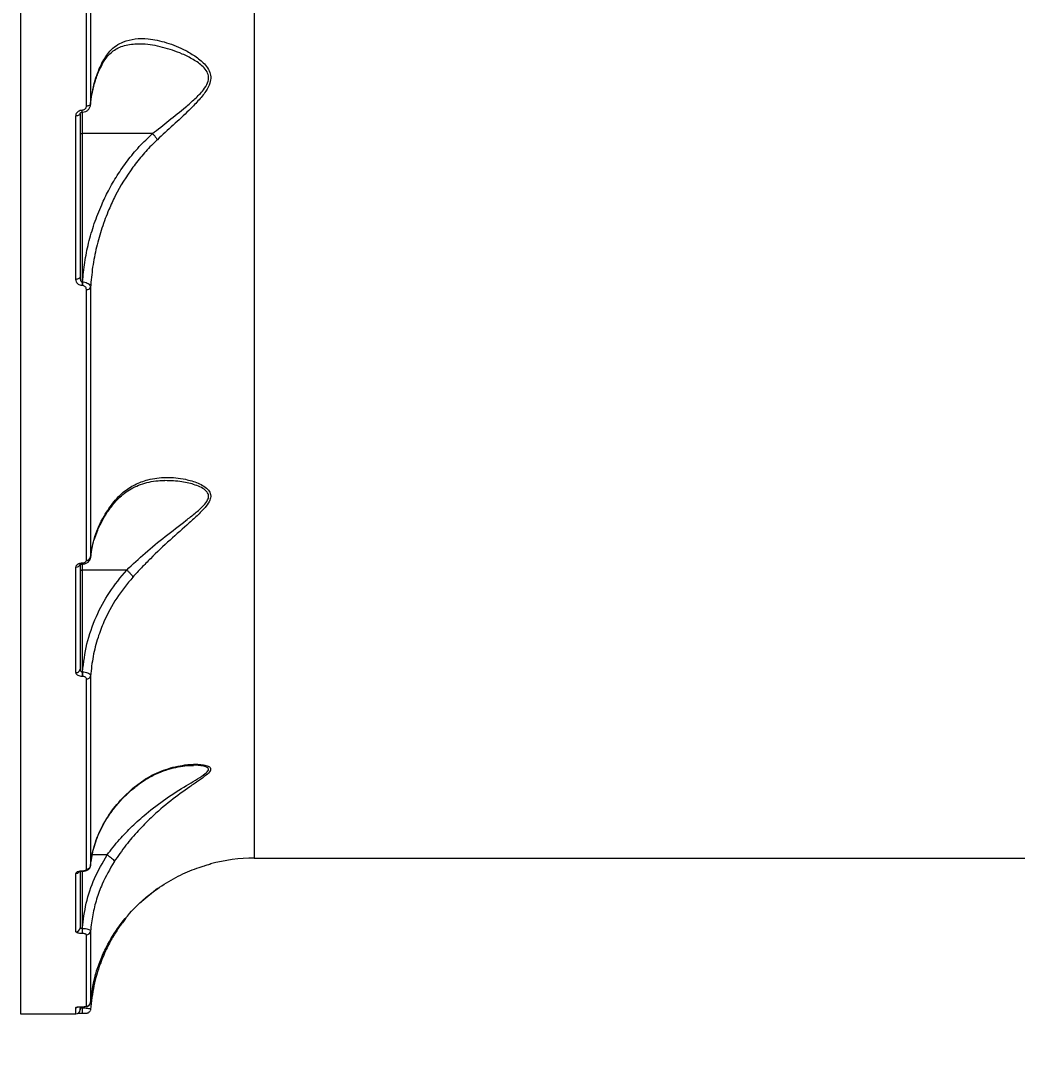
# Model space of a CAD drawing. Header units: millimetres. Extents: x -7735 to 7893, y -6545 to 6034.
# Drawn here: x -2479.2 to -2236.2, y 2272.7 to 2523.3 of the extents above; entities that cross this region are included whole.
import ezdxf

# ---------------------------------------------------------------- set-up
doc = ezdxf.new("R2010")
doc.units = ezdxf.units.MM
for name, color, linetype in [('DIKOM_ОБЪЕКТ', 7, 'Continuous'), ('DIKOM_РАЗМЕР_ЗОНА', 7, 'Continuous'), ('DIKOM_РАЗМЕР_ОБЪЕКТА', 7, 'Continuous')]:
    doc.layers.add(name, color=color, linetype=linetype)
doc.styles.add('style1', font='arial.ttf', dxfattribs={"width": 0.8})
doc.dimstyles.new('1-50', dxfattribs={"dimtxt": 300, "dimasz": 200, "dimexe": 100, "dimexo": 0, "dimgap": 100, "dimtad": 1, "dimtxsty": 'style1', "dimcen": 200, "dimclrd": 7, "dimclre": 7, "dimclrt": 7, "dimadec": 1, "dimazin": 2, "dimtfac": 1, "dimtmove": 0, "dimatfit": 2, "dimfxl": 0, "dimlwd": 25, "dimlwe": 18, "dimarcsym": 0})

# ---------------------------------------------------------------- blocks, each defined once
blk = doc.blocks.new('*D1')
at = {"layer": 'Defpoints', "color": 0, "transparency": 16777216}
for p in [(-1659.72, 4539.04), (-6635.97, -4006.79), (-1659.72, -4006.79)]:
    blk.add_point(p, dxfattribs=at)
at = {"layer": 'DIKOM_РАЗМЕР_ОБЪЕКТА', "color": 7, "lineweight": 18, "transparency": 16777216}
for p, q in [((-1659.72, 4539.04), (-6735.97, 4539.04)), ((-1659.72, -4006.79), (-6735.97, -4006.79))]:
    blk.add_line(p, q, dxfattribs=at)
at = {"layer": 'DIKOM_РАЗМЕР_ОБЪЕКТА', "color": 7, "lineweight": 25, "transparency": 16777216}
blk.add_line((-6635.97, 4339.04), (-6635.97, -3806.79), dxfattribs=at)
at = {"layer": 'DIKOM_РАЗМЕР_ОБЪЕКТА', "color": 7, "transparency": 16777216}
for points in [[(-6669.31, 4339.04), (-6602.64, 4339.04), (-6635.97, 4539.04)], [(-6669.31, -3806.79), (-6602.64, -3806.79), (-6635.97, -4006.79)]]:
    blk.add_solid(points, dxfattribs=at)
at = {"layer": 'DIKOM_РАЗМЕР_ОБЪЕКТА', "color": 7, "transparency": 16777216, "insert": (-6889.14, 266.13), "char_height": 300, "attachment_point": 5, "rotation": 90, "style": 'style1'}
blk.add_mtext('8550', dxfattribs=at)
blk = doc.blocks.new('*D2')
at = {"layer": 'Defpoints', "color": 0, "transparency": 16777216}
for p in [(-1994.19, 6033.86), (-7284.85, -5501.61), (-1994.19, -5501.61)]:
    blk.add_point(p, dxfattribs=at)
at = {"layer": 'DIKOM_РАЗМЕР_ЗОНА', "color": 7, "lineweight": 18, "transparency": 16777216}
for p, q in [((-1994.19, 6033.86), (-7384.85, 6033.86)), ((-1994.19, -5501.61), (-7384.85, -5501.61))]:
    blk.add_line(p, q, dxfattribs=at)
at = {"layer": 'DIKOM_РАЗМЕР_ЗОНА', "color": 7, "lineweight": 25, "transparency": 16777216}
blk.add_line((-7284.85, 5833.86), (-7284.85, -5301.61), dxfattribs=at)
at = {"layer": 'DIKOM_РАЗМЕР_ЗОНА', "color": 7, "transparency": 16777216}
for points in [[(-7318.18, 5833.86), (-7251.52, 5833.86), (-7284.85, 6033.86)], [(-7318.18, -5301.61), (-7251.52, -5301.61), (-7284.85, -5501.61)]]:
    blk.add_solid(points, dxfattribs=at)
at = {"layer": 'DIKOM_РАЗМЕР_ЗОНА', "color": 7, "transparency": 16777216, "insert": (-7538.02, 266.13), "char_height": 300, "attachment_point": 5, "rotation": 90, "style": 'style1'}
blk.add_mtext('11550', dxfattribs=at)

msp = doc.modelspace()

# ---------------------------------------------------------------- linework, layer by layer
at = {"layer": 'DIKOM_ОБЪЕКТ', "color": 7, "linetype": 'Continuous', "lineweight": 15}
for p, q in [((-2479.19, 2700.123), (-2479.19, 2281.125)), ((-2422.24, 2639.278), (-2422.24, 2319.125)), ((-2463.13, 2502.492), (-2463.13, 2566.814)), ((-2462.133, 2567.11), (-2462.133, 2502.931)), ((-2464.19, 2501.52), (-2464.157, 2501.52)), ((-2464.19, 2500.995), (-2464.19, 2501.52)), ((-2464.157, 2500.995), (-2464.157, 2501.52)), ((-2465.69, 2460.24), (-2465.69, 2500.103)), ((-2464.69, 2500.582), (-2464.69, 2460.814)), ((-2464.19, 2500.995), (-2464.157, 2500.995)), ((-2464.19, 2500.979), (-2464.19, 2495.773)), ((-2447.03, 2495.773), (-2464.19, 2495.773)), ((-2464.19, 2495.773), (-2464.19, 2459.618)), ((-2464.19, 2459.618), (-2464.087, 2459.618)), ((-2464.19, 2459.618), (-2464.19, 2458.719)), ((-2464.087, 2458.719), (-2464.19, 2458.719)), ((-2464.087, 2459.618), (-2464.087, 2458.719)), ((-2463.13, 2391.776), (-2463.13, 2457.753)), ((-2462.133, 2458.29), (-2462.133, 2392.458)), ((-2464.19, 2391.097), (-2464.135, 2391.097)), ((-2464.19, 2390.835), (-2464.19, 2391.097)), ((-2464.135, 2390.835), (-2464.135, 2391.097)), ((-2462.083, 2392.363), (-2462.007, 2393.021)), ((-2465.69, 2364.364), (-2465.69, 2390.084)), ((-2464.69, 2390.825), (-2464.69, 2365.165)), ((-2464.19, 2390.835), (-2464.135, 2390.835)), ((-2464.19, 2390.826), (-2464.19, 2389.355)), ((-2453.303, 2389.355), (-2464.19, 2389.355)), ((-2464.19, 2389.355), (-2464.19, 2364.554)), ((-2464.19, 2364.554), (-2464.111, 2364.554)), ((-2464.19, 2364.554), (-2464.19, 2363.424)), ((-2464.111, 2363.424), (-2464.19, 2363.424)), ((-2464.111, 2364.554), (-2464.111, 2363.424)), ((-2462.133, 2363.56), (-2462.133, 2317.275)), ((-2463.13, 2316.426), (-2463.13, 2362.814)), ((-2458.076, 2319.896), (-2461.705, 2319.896)), ((-2422.24, 2319.125), (-2052.14, 2319.125)), ((-2464.69, 2315.757), (-2464.69, 2302.139)), ((-2464.19, 2316.015), (-2464.111, 2316.015)), ((-2464.19, 2315.932), (-2464.19, 2316.015)), ((-2464.19, 2315.932), (-2464.111, 2315.932)), ((-2464.19, 2315.932), (-2464.19, 2302.014)), ((-2464.111, 2315.932), (-2464.111, 2316.015)), ((-2465.69, 2301.187), (-2465.69, 2315.388)), ((-2445.781, 2311.708), (-2450.104, 2308.157)), ((-2464.19, 2302.014), (-2464.135, 2302.014)), ((-2464.19, 2302.014), (-2464.19, 2300.73)), ((-2464.135, 2300.73), (-2464.19, 2300.73)), ((-2464.135, 2302.014), (-2464.135, 2300.73)), ((-2462.133, 2301.312), (-2462.133, 2283.92)), ((-2463.13, 2282.998), (-2463.13, 2300.428)), ((-2479.19, 2281.125), (-2465.69, 2281.125)), ((-2465.69, 2281.125), (-2465.69, 2282.722)), ((-2464.69, 2282.704), (-2464.69, 2282.125)), ((-2464.19, 2282.888), (-2464.087, 2282.888)), ((-2464.19, 2282.884), (-2464.19, 2282.888)), ((-2464.19, 2282.884), (-2464.087, 2282.884)), ((-2464.19, 2282.883), (-2464.19, 2282.629)), ((-2464.19, 2282.629), (-2464.157, 2282.629)), ((-2464.19, 2282.629), (-2464.19, 2281.294)), ((-2464.19, 2281.294), (-2464.157, 2281.294)), ((-2464.157, 2282.629), (-2464.119, 2282.903)), ((-2464.157, 2282.629), (-2464.157, 2281.294)), ((-2464.087, 2282.884), (-2464.087, 2282.888))]:
    msp.add_line(p, q, dxfattribs=at)
at = {"layer": 'DIKOM_ОБЪЕКТ', "color": 7, "linetype": 'Continuous', "lineweight": 15, "flags": 128}
for points in [[(-2462.133, 2502.931), (-2462.164, 2502.843), (-2462.229, 2502.76), (-2462.325, 2502.685), (-2462.45, 2502.619), (-2462.598, 2502.565), (-2462.765, 2502.525), (-2462.944, 2502.5), (-2463.13, 2502.492)], [(-2464.69, 2500.582), (-2464.71, 2500.489), (-2464.766, 2500.399), (-2464.859, 2500.316), (-2464.983, 2500.244), (-2465.135, 2500.184), (-2465.308, 2500.14), (-2465.495, 2500.113), (-2465.69, 2500.103)], [(-2464.69, 2495.935), (-2464.681, 2495.903), (-2464.652, 2495.873), (-2464.606, 2495.845), (-2464.544, 2495.82), (-2464.468, 2495.8), (-2464.381, 2495.785), (-2464.288, 2495.776), (-2464.19, 2495.773)], [(-2464.69, 2460.814), (-2464.71, 2460.702), (-2464.766, 2460.594), (-2464.859, 2460.495), (-2464.983, 2460.408), (-2465.135, 2460.337), (-2465.308, 2460.284), (-2465.495, 2460.251), (-2465.69, 2460.24)], [(-2464.69, 2389.517), (-2464.681, 2389.486), (-2464.652, 2389.455), (-2464.606, 2389.427), (-2464.544, 2389.403), (-2464.468, 2389.382), (-2464.381, 2389.367), (-2464.288, 2389.358), (-2464.19, 2389.355)], [(-2462.133, 2282.253), (-2462.164, 2282.069), (-2462.223, 2281.907)]]:
    msp.add_lwpolyline(points, dxfattribs=at)
at = {"layer": 'DIKOM_ОБЪЕКТ', "color": 7, "linetype": 'Continuous', "lineweight": 15}
for centre, radius, start, end in [((-2462.981, 2458.67), 0.929, 260.74841, 335.86617), ((-2463.027, 2392.695), 0.925, 263.59711, 345.18126), ((-2465.577, 2390.977), 0.9, 262.7797, 350.26625), ((-2465.601, 2365.277), 0.917, 264.41871, 353.03074), ((-2463.051, 2363.748), 0.937, 265.16449, 348.48321), ((-2422.24, 2279.125), 40, 90, 105.40224), ((-2465.679, 2316.418), 1.029, 269.3793, 321.57852), ((-2463.094, 2317.394), 0.969, 267.87459, 352.94111), ((-2465.667, 2302.164), 0.977, 268.63982, 358.56172), ((-2463.11, 2301.41), 0.982, 268.82206, 354.30373), ((-2463.129, 2283.996), 0.999, 269.90888, 355.63948), ((-2465.673, 2283.639), 0.918, 268.94629, 293.70082), ((-2465.69, 2282.125), 1, 270, 360)]:
    msp.add_arc(centre, radius, start, end, dxfattribs=at)
for points, knots in [([(-2459.374, 2512.927), (-2458.756, 2513.991), (-2457.753, 2515.716), (-2455.885, 2517.271), (-2453.871, 2518.356), (-2451.276, 2518.978), (-2447.75, 2518.969), (-2443.575, 2518.08), (-2439.58, 2516.459), (-2436.354, 2514.543), (-2434.339, 2512.879), (-2433.147, 2511.159), (-2432.736, 2509.627), (-2432.999, 2507.89), (-2434.103, 2505.868), (-2435.93, 2503.683), (-2438.622, 2500.945), (-2441.995, 2497.8), (-2444.555, 2495.453), (-2445.848, 2494.269)], [0, 0, 0, 0, 0.07425769, 0.1205071, 0.16781656, 0.23757847, 0.30944566, 0.40567106, 0.50470507, 0.56024979, 0.61685376, 0.64847751, 0.67538895, 0.70246116, 0.73868723, 0.78711209, 0.83681803, 0.91765361, 1, 1, 1, 1]), ([(-2459.43, 2512.373), (-2459.402, 2512.436), (-2459.154, 2513.002), (-2458.567, 2513.892), (-2457.659, 2515.036), (-2456.591, 2515.975), (-2455.359, 2516.718), (-2453.864, 2517.284), (-2452.268, 2517.627), (-2451.104, 2517.65), (-2450.571, 2517.66)], [0, 0, 0, 0, 0.0148775, 0.1349462, 0.2626093, 0.3977603, 0.5419813, 0.6955296, 0.8603721, 1, 1, 1, 1]), ([(-2447.03, 2495.773), (-2445.701, 2496.826), (-2443.021, 2498.948), (-2439.509, 2501.754), (-2436.66, 2504.228), (-2434.744, 2506.162), (-2433.546, 2507.995), (-2433.258, 2509.572), (-2433.705, 2510.947), (-2434.965, 2512.458), (-2437.072, 2513.908), (-2440.415, 2515.561), (-2444.597, 2516.917), (-2448.259, 2517.648), (-2450.18, 2517.575), (-2450.578, 2517.559)], [0, 0, 0, 0, 0.1151978, 0.2322633, 0.2999313, 0.3687194, 0.4168208, 0.451625, 0.4864094, 0.5286248, 0.6057424, 0.6850489, 0.8225252, 0.9632586, 1, 1, 1, 1]), ([(-2462.133, 2502.931), (-2461.914, 2504.517), (-2461.485, 2507.629), (-2460.299, 2510.938), (-2459.502, 2512.654), (-2459.374, 2512.927)], [0, 0, 0, 0, 0.46653848, 0.91501866, 1, 1, 1, 1]), ([(-2462.125, 2502.813), (-2462.122, 2502.897), (-2462.08, 2503.934), (-2461.71, 2505.915), (-2460.969, 2508.724), (-2460.185, 2510.887), (-2459.562, 2512.081), (-2459.405, 2512.383)], [0, 0, 0, 0, 0.02556737, 0.31770612, 0.60985202, 0.90119701, 1, 1, 1, 1]), ([(-2459.374, 2512.927), (-2459.371, 2512.907), (-2459.343, 2512.738), (-2459.334, 2512.542), (-2459.431, 2512.42), (-2459.443, 2512.406)], [0, 0, 0, 0, 0.1052202, 0.89309772, 1, 1, 1, 1]), ([(-2465.69, 2500.103), (-2465.678, 2500.238), (-2465.653, 2500.528), (-2465.439, 2500.93), (-2465.101, 2501.257), (-2464.671, 2501.477), (-2464.351, 2501.506), (-2464.19, 2501.52)], [0, 0, 0, 0, 0.1890224, 0.4045813, 0.6068607, 0.8033788, 1, 1, 1, 1]), ([(-2464.157, 2501.008), (-2464.113, 2501.004), (-2463.826, 2500.98), (-2463.294, 2501.146), (-2462.664, 2501.56), (-2462.262, 2502.192), (-2462.082, 2502.707), (-2462.133, 2502.96), (-2462.134, 2502.966)], [0, 0, 0, 0, 0.0420129, 0.2718397, 0.5073455, 0.7485761, 0.9943979, 1, 1, 1, 1]), ([(-2464.157, 2501.52), (-2464.049, 2501.53), (-2463.831, 2501.549), (-2463.538, 2501.699), (-2463.305, 2501.924), (-2463.157, 2502.2), (-2463.139, 2502.4), (-2463.13, 2502.492)], [0, 0, 0, 0, 0.1951477, 0.3901476, 0.5933362, 0.8110897, 1, 1, 1, 1]), ([(-2464.672, 2500.61), (-2464.67, 2500.659), (-2464.666, 2500.745), (-2464.559, 2500.87), (-2464.429, 2500.95), (-2464.297, 2500.99), (-2464.177, 2500.999), (-2464.108, 2500.989), (-2464.079, 2500.984)], [0, 0, 0, 0, 0.3052084, 0.5392173, 0.6957599, 0.8157576, 0.9217132, 1, 1, 1, 1]), ([(-2464.087, 2459.618), (-2463.931, 2461.209), (-2463.621, 2464.391), (-2462.643, 2469.143), (-2461.281, 2473.85), (-2459.632, 2478.094), (-2457.747, 2482.01), (-2455.675, 2485.601), (-2453.163, 2489.209), (-2450.32, 2492.654), (-2448.124, 2494.732), (-2447.027, 2495.772)], [0, 0, 0, 0, 0.11832542, 0.23665037, 0.3581397, 0.4796233, 0.57125572, 0.67682831, 0.78238543, 0.89120361, 1, 1, 1, 1]), ([(-2445.848, 2494.269), (-2446.091, 2494.042), (-2447.314, 2492.9), (-2449.379, 2490.709), (-2452.745, 2486.481), (-2455.501, 2481.96), (-2457.855, 2476.934), (-2459.428, 2472.768), (-2460.751, 2468.064), (-2461.706, 2463.23), (-2461.991, 2459.937), (-2462.133, 2458.29)], [0, 0, 0, 0, 0.0242981, 0.1222483, 0.2202167, 0.4215148, 0.511887, 0.632238, 0.7525914, 0.8762936, 1, 1, 1, 1]), ([(-2447.027, 2495.772), (-2447.027, 2495.772), (-2447.028, 2495.772), (-2447.029, 2495.773), (-2447.03, 2495.773), (-2447.03, 2495.773)], [0, 0, 0, 0, 0.3281365, 0.7398886, 1, 1, 1, 1]), ([(-2447.027, 2495.772), (-2446.873, 2495.609), (-2446.564, 2495.285), (-2446.19, 2494.806), (-2445.963, 2494.471), (-2445.875, 2494.317), (-2445.848, 2494.269)], [0, 0, 0, 0, 0.3252515, 0.6504763, 0.8925913, 1, 1, 1, 1]), ([(-2464.19, 2458.719), (-2464.26, 2458.722), (-2464.502, 2458.732), (-2464.898, 2458.868), (-2465.307, 2459.181), (-2465.623, 2459.648), (-2465.666, 2460.031), (-2465.69, 2460.24)], [0, 0, 0, 0, 0.07957794, 0.27573611, 0.47073017, 0.71056557, 1, 1, 1, 1]), ([(-2464.69, 2460.814), (-2464.683, 2460.651), (-2464.669, 2460.366), (-2464.571, 2460.006), (-2464.457, 2459.786), (-2464.35, 2459.676), (-2464.27, 2459.626), (-2464.214, 2459.621), (-2464.19, 2459.618)], [0, 0, 0, 0, 0.35105015, 0.61834991, 0.80285263, 0.87929103, 0.94926924, 1, 1, 1, 1]), ([(-2464.087, 2459.618), (-2463.994, 2459.613), (-2463.688, 2459.594), (-2463.196, 2459.472), (-2462.671, 2459.206), (-2462.284, 2458.833), (-2462.147, 2458.503), (-2462.135, 2458.319), (-2462.133, 2458.29)], [0, 0, 0, 0, 0.0891804, 0.2936243, 0.48957, 0.716356, 0.9545748, 1, 1, 1, 1]), ([(-2463.13, 2457.753), (-2463.146, 2457.892), (-2463.175, 2458.138), (-2463.38, 2458.434), (-2463.637, 2458.627), (-2463.886, 2458.71), (-2464.04, 2458.717), (-2464.087, 2458.719)], [0, 0, 0, 0, 0.30259853, 0.53468543, 0.72556325, 0.91715115, 1, 1, 1, 1]), ([(-2456.462, 2405.563), (-2456.409, 2405.634), (-2455.953, 2406.244), (-2454.965, 2407.202), (-2453.474, 2408.438), (-2451.786, 2409.463), (-2449.923, 2410.284), (-2447.867, 2410.844), (-2445.87, 2411.171), (-2444.555, 2411.178), (-2443.988, 2411.181)], [0, 0, 0, 0, 0.0164927, 0.1409953, 0.2736778, 0.4150707, 0.5643855, 0.7196353, 0.8791115, 1, 1, 1, 1]), ([(-2456.366, 2406.09), (-2455.65, 2406.875), (-2454.113, 2408.56), (-2451.323, 2410.294), (-2447.817, 2411.59), (-2443.65, 2412.101), (-2439.464, 2411.703), (-2436.371, 2410.799), (-2434.473, 2409.841), (-2433.343, 2408.934), (-2432.903, 2408.083), (-2432.8, 2407.264), (-2432.994, 2406.271), (-2434.077, 2404.669), (-2435.878, 2402.838), (-2438.824, 2400.169), (-2442.809, 2396.677), (-2446.733, 2392.967), (-2449.741, 2389.905), (-2451.126, 2388.395), (-2451.822, 2387.636)], [0, 0, 0, 0, 0.0590564, 0.1267712, 0.1965303, 0.2899968, 0.3861953, 0.4527709, 0.4864331, 0.5209074, 0.5489138, 0.5542522, 0.5800473, 0.6152132, 0.6617352, 0.709494, 0.8061417, 0.9056051, 0.9525558, 1, 1, 1, 1]), ([(-2453.3, 2389.354), (-2453.3, 2389.354), (-2451.883, 2390.771), (-2448.794, 2393.567), (-2443.902, 2397.625), (-2439.746, 2400.776), (-2436.605, 2403.226), (-2434.716, 2404.859), (-2433.54, 2406.32), (-2433.328, 2407.225), (-2433.436, 2407.956), (-2433.911, 2408.711), (-2435.094, 2409.498), (-2437.088, 2410.32), (-2440.102, 2411.057), (-2442.612, 2411.12), (-2444, 2411.155)], [0, 0, 0, 0, 0.0000233, 0.1384123, 0.2804728, 0.4262358, 0.4932181, 0.5613198, 0.6094223, 0.6436063, 0.6506675, 0.6882193, 0.7352067, 0.7840646, 0.8806203, 1, 1, 1, 1]), ([(-2462.133, 2392.458), (-2461.854, 2394.161), (-2461.289, 2397.612), (-2459.212, 2402.207), (-2457.225, 2404.918), (-2456.366, 2406.09)], [0, 0, 0, 0, 0.355859, 0.7214822, 1, 1, 1, 1]), ([(-2456.366, 2406.09), (-2456.366, 2406.063), (-2456.367, 2405.961), (-2456.391, 2405.787), (-2456.479, 2405.686), (-2456.525, 2405.635)], [0, 0, 0, 0, 0.1436867, 0.5623671, 1, 1, 1, 1]), ([(-2462.007, 2393.021), (-2461.976, 2393.325), (-2461.856, 2394.502), (-2461.328, 2396.537), (-2460.426, 2399.103), (-2459.189, 2401.611), (-2457.87, 2403.781), (-2456.845, 2405.06), (-2456.437, 2405.569)], [0, 0, 0, 0, 0.0691865, 0.2674383, 0.4669327, 0.6671503, 0.8674587, 1, 1, 1, 1]), ([(-2465.69, 2390.084), (-2465.674, 2390.198), (-2465.64, 2390.425), (-2465.382, 2390.729), (-2465.001, 2390.958), (-2464.579, 2391.079), (-2464.301, 2391.092), (-2464.19, 2391.097)], [0, 0, 0, 0, 0.2150181, 0.4299456, 0.6446969, 0.8591794, 1, 1, 1, 1]), ([(-2464.136, 2390.835), (-2464.136, 2390.835), (-2463.885, 2390.772), (-2463.367, 2390.942), (-2462.741, 2391.237), (-2462.327, 2391.72), (-2462.126, 2392.167), (-2462.152, 2392.43), (-2462.158, 2392.503)], [0, 0, 0, 0, 0.0003296, 0.2599835, 0.5046257, 0.7217823, 0.9226974, 1, 1, 1, 1]), ([(-2464.135, 2391.097), (-2464.061, 2391.1), (-2463.873, 2391.108), (-2463.591, 2391.19), (-2463.336, 2391.344), (-2463.164, 2391.547), (-2463.141, 2391.7), (-2463.13, 2391.776)], [0, 0, 0, 0, 0.14226, 0.3569676, 0.5715253, 0.7856936, 1, 1, 1, 1]), ([(-2464.725, 2390.683), (-2464.725, 2390.684), (-2464.726, 2390.684), (-2464.66, 2390.733), (-2464.544, 2390.783), (-2464.38, 2390.827), (-2464.253, 2390.831), (-2464.19, 2390.834)], [0, 0, 0, 0, 0.1890273, 0.3908847, 0.5816349, 0.7926091, 1, 1, 1, 1]), ([(-2464.111, 2364.554), (-2463.82, 2366.829), (-2463.23, 2371.437), (-2460.911, 2377.947), (-2457.692, 2384.066), (-2454.778, 2387.577), (-2453.303, 2389.355)], [0, 0, 0, 0, 0.2516525, 0.5098605, 0.7518735, 1, 1, 1, 1]), ([(-2453.303, 2389.355), (-2453.302, 2389.355), (-2453.301, 2389.355), (-2453.3, 2389.355), (-2453.3, 2389.354), (-2453.3, 2389.354)], [0, 0, 0, 0, 0.5028919, 0.8797338, 1, 1, 1, 1]), ([(-2453.3, 2389.354), (-2453.13, 2389.208), (-2452.789, 2388.916), (-2452.336, 2388.433), (-2452.031, 2388.037), (-2451.88, 2387.78), (-2451.837, 2387.673), (-2451.822, 2387.636)], [0, 0, 0, 0, 0.2488254, 0.4975832, 0.7463757, 0.9126693, 1, 1, 1, 1]), ([(-2451.822, 2387.636), (-2453.194, 2385.968), (-2455.972, 2382.589), (-2458.638, 2377.516), (-2460.454, 2372.719), (-2461.618, 2368.312), (-2461.961, 2365.151), (-2462.133, 2363.56)], [0, 0, 0, 0, 0.2398809, 0.4858804, 0.6394251, 0.8185522, 1, 1, 1, 1]), ([(-2464.19, 2363.424), (-2464.277, 2363.426), (-2464.534, 2363.435), (-2464.952, 2363.532), (-2465.358, 2363.743), (-2465.637, 2364.034), (-2465.672, 2364.254), (-2465.69, 2364.364)], [0, 0, 0, 0, 0.1082722, 0.3204306, 0.5430826, 0.7715594, 1, 1, 1, 1]), ([(-2464.69, 2365.165), (-2464.684, 2365.094), (-2464.673, 2364.956), (-2464.584, 2364.769), (-2464.46, 2364.638), (-2464.347, 2364.582), (-2464.263, 2364.558), (-2464.219, 2364.556), (-2464.19, 2364.554)], [0, 0, 0, 0, 0.2553706, 0.4989532, 0.7166159, 0.8617223, 0.9069612, 1, 1, 1, 1]), ([(-2464.111, 2364.554), (-2463.994, 2364.547), (-2463.657, 2364.527), (-2463.115, 2364.412), (-2462.582, 2364.187), (-2462.21, 2363.889), (-2462.159, 2363.669), (-2462.133, 2363.56)], [0, 0, 0, 0, 0.1131882, 0.3259642, 0.5479908, 0.7754639, 1, 1, 1, 1]), ([(-2463.13, 2362.814), (-2463.142, 2362.885), (-2463.165, 2363.028), (-2463.346, 2363.217), (-2463.611, 2363.353), (-2463.884, 2363.416), (-2464.052, 2363.422), (-2464.111, 2363.424)], [0, 0, 0, 0, 0.2288105, 0.4578853, 0.6784896, 0.8883205, 1, 1, 1, 1]), ([(-2458.069, 2319.894), (-2458.068, 2319.895), (-2457.152, 2321.177), (-2455.203, 2323.583), (-2451.989, 2326.95), (-2448.204, 2330.336), (-2443.727, 2333.716), (-2439.609, 2336.317), (-2436.516, 2338.156), (-2434.613, 2339.319), (-2433.615, 2340.138), (-2433.335, 2340.67), (-2433.363, 2340.924), (-2433.648, 2341.24), (-2434.291, 2341.523), (-2435.542, 2341.697), (-2436.512, 2341.784), (-2437.057, 2341.746), (-2437.074, 2341.745)], [0, 0, 0, 0, 0.0000492, 0.1133948, 0.2167861, 0.3226765, 0.4689931, 0.6190563, 0.6869765, 0.7560371, 0.8111153, 0.8229764, 0.853642, 0.8628294, 0.9028275, 0.9500643, 0.9984167, 1, 1, 1, 1]), ([(-2451.822, 2336.158), (-2450.648, 2337.063), (-2448.092, 2339.037), (-2443.771, 2340.905), (-2439.696, 2341.859), (-2436.714, 2342.047), (-2434.891, 2341.933), (-2433.706, 2341.692), (-2432.899, 2341.267), (-2432.782, 2340.782), (-2433.069, 2340.139), (-2433.975, 2339.261), (-2435.793, 2337.971), (-2438.694, 2335.992), (-2442.644, 2333.148), (-2446.904, 2329.514), (-2450.549, 2325.822), (-2453.654, 2322.205), (-2455.438, 2319.599), (-2456.366, 2318.245)], [0, 0, 0, 0, 0.0790192, 0.1721795, 0.2680571, 0.3287285, 0.3610569, 0.3938988, 0.4223306, 0.4513189, 0.4599429, 0.4989925, 0.5446038, 0.5914331, 0.6876211, 0.7865789, 0.8546754, 0.9244447, 1, 1, 1, 1]), ([(-2451.946, 2335.869), (-2451.56, 2336.206), (-2450.548, 2337.09), (-2448.784, 2338.272), (-2446.643, 2339.457), (-2444.332, 2340.425), (-2441.948, 2341.144), (-2439.682, 2341.576), (-2438.066, 2341.746), (-2437.259, 2341.737), (-2437.071, 2341.735)], [0, 0, 0, 0, 0.0842159, 0.2205509, 0.3651114, 0.5171256, 0.6771518, 0.8240111, 0.9590939, 1, 1, 1, 1]), ([(-2462.133, 2317.275), (-2461.848, 2319.081), (-2461.271, 2322.745), (-2458.954, 2327.765), (-2455.852, 2332.326), (-2453.175, 2334.871), (-2451.822, 2336.158)], [0, 0, 0, 0, 0.2625652, 0.5326635, 0.763648, 1, 1, 1, 1]), ([(-2461.182, 2322.031), (-2460.955, 2322.758), (-2460.446, 2324.385), (-2459.29, 2326.84), (-2457.802, 2329.371), (-2456.024, 2331.776), (-2454.101, 2333.964), (-2452.646, 2335.277), (-2451.97, 2335.887)], [0, 0, 0, 0, 0.1442144, 0.322804, 0.5003856, 0.675203, 0.8490264, 1, 1, 1, 1]), ([(-2451.822, 2336.158), (-2451.836, 2336.117), (-2451.872, 2336.013), (-2451.944, 2335.945), (-2451.987, 2335.904)], [0, 0, 0, 0, 0.3970522, 1, 1, 1, 1]), ([(-2462.102, 2317.23), (-2462.057, 2317.746), (-2461.933, 2319.181), (-2461.608, 2320.788), (-2461.241, 2321.858), (-2461.182, 2322.031)], [0, 0, 0, 0, 0.3196393, 0.8898179, 1, 1, 1, 1]), ([(-2464.135, 2302.014), (-2463.88, 2304.058), (-2463.362, 2308.198), (-2461.332, 2314.268), (-2459.168, 2318.008), (-2458.076, 2319.896)], [0, 0, 0, 0, 0.3257287, 0.6596865, 1, 1, 1, 1]), ([(-2456.366, 2318.245), (-2457.415, 2316.447), (-2459.123, 2313.521), (-2460.702, 2309.121), (-2461.694, 2305.291), (-2461.985, 2302.654), (-2462.133, 2301.312)], [0, 0, 0, 0, 0.3422232, 0.5572623, 0.7745996, 1, 1, 1, 1]), ([(-2458.076, 2319.896), (-2458.074, 2319.896), (-2458.072, 2319.896), (-2458.07, 2319.894), (-2458.069, 2319.894)], [0, 0, 0, 0, 0.6289329, 1, 1, 1, 1]), ([(-2458.069, 2319.894), (-2457.877, 2319.776), (-2457.493, 2319.54), (-2456.983, 2319.132), (-2456.595, 2318.741), (-2456.41, 2318.459), (-2456.366, 2318.31), (-2456.366, 2318.258), (-2456.366, 2318.245)], [0, 0, 0, 0, 0.2127256, 0.4254063, 0.638137, 0.8508038, 0.9619067, 1, 1, 1, 1]), ([(-2465.69, 2315.388), (-2465.68, 2315.444), (-2465.657, 2315.568), (-2465.454, 2315.745), (-2465.115, 2315.895), (-2464.679, 2315.996), (-2464.353, 2316.008), (-2464.19, 2316.015)], [0, 0, 0, 0, 0.1741853, 0.3895761, 0.5958272, 0.7978674, 1, 1, 1, 1]), ([(-2464.906, 2315.806), (-2464.907, 2315.806), (-2464.917, 2315.799), (-2464.877, 2315.824), (-2464.782, 2315.857), (-2464.606, 2315.9), (-2464.396, 2315.929), (-2464.25, 2315.928), (-2464.19, 2315.928)], [0, 0, 0, 0, 0.011635, 0.1902015, 0.3681848, 0.5947618, 0.8346885, 1, 1, 1, 1]), ([(-2464.111, 2315.937), (-2464.07, 2315.935), (-2463.802, 2315.927), (-2463.268, 2316.016), (-2462.696, 2316.257), (-2462.311, 2316.669), (-2462.139, 2317.023), (-2462.149, 2317.235), (-2462.152, 2317.293)], [0, 0, 0, 0, 0.04332222, 0.28472374, 0.57647186, 0.7633998, 0.93490121, 1, 1, 1, 1]), ([(-2464.111, 2316.015), (-2464.003, 2316.019), (-2463.788, 2316.028), (-2463.502, 2316.094), (-2463.282, 2316.192), (-2463.152, 2316.308), (-2463.137, 2316.389), (-2463.13, 2316.426)], [0, 0, 0, 0, 0.2040044, 0.408035, 0.6135869, 0.8265486, 1, 1, 1, 1]), ([(-2445.848, 2311.668), (-2444.351, 2312.638), (-2441.319, 2314.603), (-2437.446, 2316.248), (-2434.924, 2317.103), (-2433.664, 2317.474), (-2432.978, 2317.66), (-2432.729, 2317.725), (-2432.973, 2317.66), (-2433.075, 2317.633)], [0, 0, 0, 0, 0.2775884, 0.5625897, 0.7137442, 0.7903387, 0.8693479, 0.9455071, 1, 1, 1, 1]), ([(-2462.133, 2283.92), (-2461.823, 2286.21), (-2461.355, 2289.671), (-2459.791, 2294.178), (-2457.988, 2298.171), (-2455.231, 2302.656), (-2451.817, 2306.638), (-2448.6, 2309.614), (-2446.765, 2310.983), (-2445.848, 2311.668)], [0, 0, 0, 0, 0.2227152, 0.3367347, 0.450748, 0.6310035, 0.8132741, 0.9066475, 1, 1, 1, 1]), ([(-2453.45, 2304.485), (-2454.056, 2303.73), (-2455.323, 2302.15), (-2456.995, 2299.432), (-2458.381, 2296.778), (-2459.081, 2295.082), (-2459.374, 2294.37)], [0, 0, 0, 0, 0.2478989, 0.5192087, 0.7983995, 1, 1, 1, 1]), ([(-2464.19, 2300.73), (-2464.301, 2300.733), (-2464.579, 2300.738), (-2465.001, 2300.792), (-2465.382, 2300.896), (-2465.64, 2301.032), (-2465.674, 2301.135), (-2465.69, 2301.187)], [0, 0, 0, 0, 0.1408225, 0.3552956, 0.5700669, 0.784971, 1, 1, 1, 1]), ([(-2464.69, 2302.139), (-2464.685, 2302.125), (-2464.674, 2302.096), (-2464.587, 2302.059), (-2464.461, 2302.031), (-2464.32, 2302.016), (-2464.227, 2302.015), (-2464.19, 2302.014)], [0, 0, 0, 0, 0.2150434, 0.4300879, 0.6447942, 0.8594375, 1, 1, 1, 1]), ([(-2464.135, 2302.014), (-2463.986, 2302.006), (-2463.613, 2301.986), (-2463.049, 2301.89), (-2462.542, 2301.729), (-2462.199, 2301.527), (-2462.155, 2301.384), (-2462.133, 2301.312)], [0, 0, 0, 0, 0.1423811, 0.3572487, 0.5716994, 0.7857377, 1, 1, 1, 1]), ([(-2463.13, 2300.428), (-2463.141, 2300.462), (-2463.164, 2300.529), (-2463.336, 2300.62), (-2463.591, 2300.689), (-2463.873, 2300.725), (-2464.061, 2300.729), (-2464.135, 2300.73)], [0, 0, 0, 0, 0.214262, 0.4284485, 0.64299988, 0.85773421, 1, 1, 1, 1]), ([(-2459.374, 2294.37), (-2459.502, 2294.039), (-2460.299, 2291.961), (-2461.485, 2287.95), (-2461.914, 2284.177), (-2462.133, 2282.253)], [0, 0, 0, 0, 0.0849884, 0.5334672, 1, 1, 1, 1]), ([(-2459.374, 2294.37), (-2459.371, 2294.379), (-2459.344, 2294.447), (-2459.343, 2294.556), (-2459.455, 2294.682), (-2459.487, 2294.718)], [0, 0, 0, 0, 0.0926445, 0.7478803, 1, 1, 1, 1]), ([(-2464.087, 2282.884), (-2464.071, 2282.884), (-2463.927, 2282.882), (-2463.651, 2282.891), (-2463.282, 2282.919), (-2463.025, 2282.956), (-2462.742, 2283.046), (-2462.477, 2283.204), (-2462.262, 2283.464), (-2462.142, 2283.719), (-2462.147, 2283.881), (-2462.148, 2283.923)], [0, 0, 0, 0, 0.0169241, 0.153646, 0.2948269, 0.4840831, 0.5892333, 0.7106145, 0.8262644, 0.9556193, 1, 1, 1, 1]), ([(-2465.69, 2282.722), (-2465.69, 2282.725), (-2465.687, 2282.747), (-2465.603, 2282.785), (-2465.35, 2282.83), (-2465.017, 2282.862), (-2464.626, 2282.883), (-2464.336, 2282.886), (-2464.19, 2282.888)], [0, 0, 0, 0, 0.0392154, 0.2872136, 0.4951843, 0.6710409, 0.8352872, 1, 1, 1, 1]), ([(-2465.315, 2282.815), (-2465.315, 2282.815), (-2465.313, 2282.815), (-2465.218, 2282.833), (-2465.005, 2282.856), (-2464.659, 2282.877), (-2464.318, 2282.885), (-2464.131, 2282.883), (-2464.071, 2282.882)], [0, 0, 0, 0, 0.0742071, 0.2265024, 0.4433919, 0.6948762, 0.9009551, 1, 1, 1, 1]), ([(-2465.219, 2281.281), (-2465.11, 2281.284), (-2464.874, 2281.29), (-2464.47, 2281.294), (-2464.215, 2281.293), (-2464.139, 2281.293)], [0, 0, 0, 0, 0.3734928, 0.8105726, 1, 1, 1, 1]), ([(-2464.69, 2282.251), (-2464.684, 2282.295), (-2464.673, 2282.381), (-2464.582, 2282.497), (-2464.457, 2282.577), (-2464.341, 2282.613), (-2464.259, 2282.626), (-2464.216, 2282.628), (-2464.19, 2282.629)], [0, 0, 0, 0, 0.2685661, 0.5229222, 0.7427711, 0.8691749, 0.924178, 1, 1, 1, 1]), ([(-2464.157, 2282.629), (-2464.056, 2282.625), (-2463.722, 2282.614), (-2463.159, 2282.568), (-2462.59, 2282.48), (-2462.2, 2282.368), (-2462.155, 2282.291), (-2462.133, 2282.253)], [0, 0, 0, 0, 0.0942391, 0.312276, 0.5411637, 0.7713923, 1, 1, 1, 1]), ([(-2464.157, 2281.294), (-2464.049, 2281.294), (-2463.813, 2281.295), (-2463.479, 2281.301), (-2463.239, 2281.309), (-2463.099, 2281.319), (-2462.99, 2281.331), (-2462.847, 2281.361), (-2462.644, 2281.439), (-2462.399, 2281.61), (-2462.285, 2281.803), (-2462.223, 2281.907)], [0, 0, 0, 0, 0.12575426, 0.2731053, 0.43622253, 0.54149529, 0.60552094, 0.65836371, 0.74112129, 0.86023938, 1, 1, 1, 1]), ([(-2464.087, 2282.888), (-2463.992, 2282.889), (-2463.804, 2282.891), (-2463.552, 2282.904), (-2463.342, 2282.925), (-2463.185, 2282.955), (-2463.133, 2282.98), (-2463.131, 2282.996), (-2463.13, 2282.998)], [0, 0, 0, 0, 0.16729183, 0.33444384, 0.50908005, 0.71306321, 0.95773236, 1, 1, 1, 1])]:
    msp.add_open_spline(points, degree=3, knots=knots, dxfattribs=at)

# ---------------------------------------------------------------- dimensions: what is measured, and where the dimension line sits
at = {"layer": 'DIKOM_РАЗМЕР_ЗОНА'}
dim = msp.add_linear_dim(base=(-7284.85, -5501.612), p1=(-1994.19, 6033.862), p2=(-1994.19, -5501.612), angle=90, text='11550', dimstyle='1-50', dxfattribs=at)
dim.commit()
dim.dimension.update_dxf_attribs({"geometry": '*D2', "text_midpoint": (-7284.85, 266.125), "dimtype": 160})
at = {"layer": 'DIKOM_РАЗМЕР_ОБЪЕКТА'}
dim = msp.add_linear_dim(base=(-6635.972, -4006.787), p1=(-1659.723, 4539.038), p2=(-1659.723, -4006.787), angle=90, text='8550', dimstyle='1-50', dxfattribs=at)
dim.commit()
dim.dimension.update_dxf_attribs({"geometry": '*D1', "text_midpoint": (-6635.972, 266.125), "dimtype": 160})

doc.saveas('drawing.dxf')
